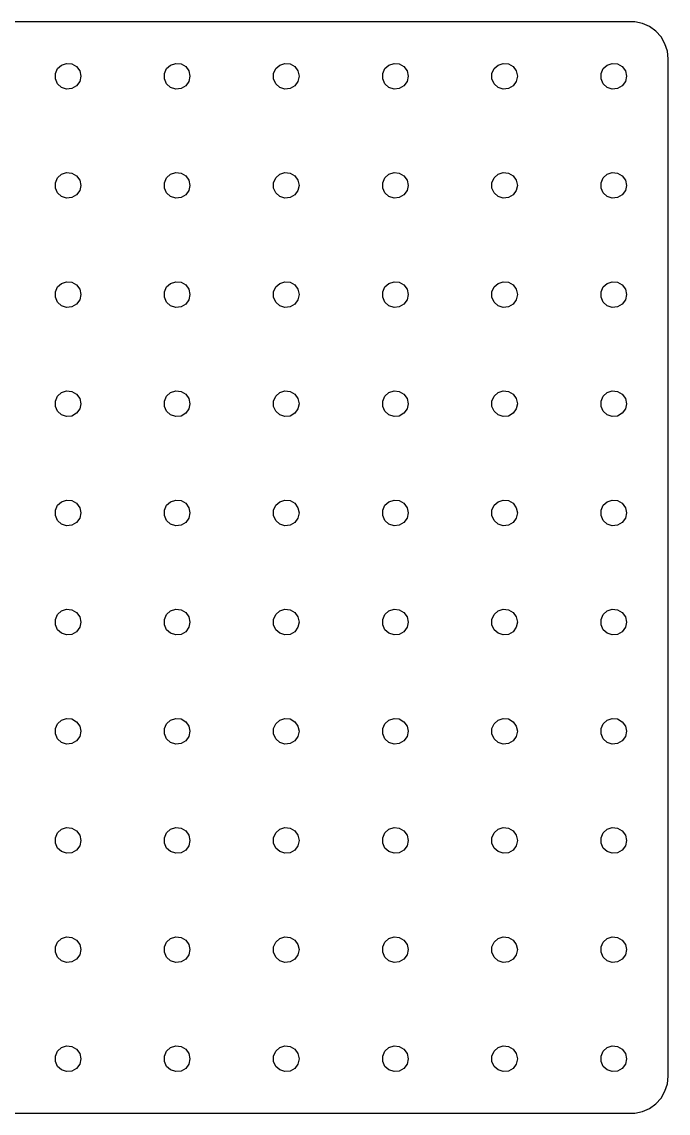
# Model space of a CAD drawing. Header units: metres. Extents: x 0 to 1714, y 0 to 1143.
# Drawn here: x 1488.8 to 1714.5, y 381.1 to 761.9 of the extents above; entities that cross this region are included whole.
import ezdxf

# ---------------------------------------------------------------- set-up
doc = ezdxf.new("R2010")
doc.units = ezdxf.units.M

msp = doc.modelspace()

# ---------------------------------------------------------------- linework, layer by layer
for p, q in [((1702.86, 761.929), (1154.64, 761.929)), ((1705.52, 761.364), (1702.86, 761.929)), ((1708, 760.258), (1705.52, 761.364)), ((1710.2, 758.661), (1708, 760.258)), ((1712.02, 756.641), (1710.2, 758.661)), ((1713.38, 754.288), (1712.02, 756.641)), ((1714.22, 751.703), (1713.38, 754.288)), ((1714.5, 749), (1714.22, 751.703)), ((1501.31, 745.595), (1502.7, 746.847)), ((1502.7, 746.847), (1504.48, 747.425)), ((1504.48, 747.425), (1506.34, 747.23)), ((1506.34, 747.23), (1507.96, 746.294)), ((1539.41, 745.595), (1540.8, 746.847)), ((1540.8, 746.847), (1542.58, 747.425)), ((1542.58, 747.425), (1544.44, 747.23)), ((1544.44, 747.23), (1546.06, 746.294)), ((1577.51, 745.595), (1578.9, 746.847)), ((1578.9, 746.847), (1580.68, 747.425)), ((1580.68, 747.425), (1582.54, 747.23)), ((1582.54, 747.23), (1584.16, 746.294)), ((1615.61, 745.595), (1617, 746.847)), ((1617, 746.847), (1618.78, 747.425)), ((1618.78, 747.425), (1620.64, 747.23)), ((1620.64, 747.23), (1622.26, 746.294)), ((1653.71, 745.595), (1655.1, 746.847)), ((1655.1, 746.847), (1656.88, 747.425)), ((1656.88, 747.425), (1658.74, 747.23)), ((1658.74, 747.23), (1660.36, 746.294)), ((1691.81, 745.595), (1693.2, 746.847)), ((1693.2, 746.847), (1694.98, 747.425)), ((1694.98, 747.425), (1696.84, 747.23)), ((1696.84, 747.23), (1698.46, 746.294)), ((1714.5, 394), (1714.5, 749)), ((1500.55, 743.886), (1501.31, 745.595)), ((1500.55, 742.014), (1500.55, 743.886)), ((1507.96, 746.294), (1509.06, 744.78)), ((1509.06, 744.78), (1509.45, 742.95)), ((1509.45, 742.95), (1509.06, 741.12)), ((1538.65, 743.886), (1539.41, 745.595)), ((1538.65, 742.014), (1538.65, 743.886)), ((1546.06, 746.294), (1547.16, 744.78)), ((1547.16, 744.78), (1547.55, 742.95)), ((1547.55, 742.95), (1547.16, 741.12)), ((1576.75, 743.886), (1577.51, 745.595)), ((1576.75, 742.014), (1576.75, 743.886)), ((1584.16, 746.294), (1585.26, 744.78)), ((1585.26, 744.78), (1585.65, 742.95)), ((1585.65, 742.95), (1585.26, 741.12)), ((1614.85, 743.886), (1615.61, 745.595)), ((1614.85, 742.014), (1614.85, 743.886)), ((1622.26, 746.294), (1623.36, 744.78)), ((1623.36, 744.78), (1623.75, 742.95)), ((1623.75, 742.95), (1623.36, 741.12)), ((1652.95, 743.886), (1653.71, 745.595)), ((1652.95, 742.014), (1652.95, 743.886)), ((1660.36, 746.294), (1661.46, 744.78)), ((1661.46, 744.78), (1661.85, 742.95)), ((1661.85, 742.95), (1661.46, 741.12)), ((1691.05, 743.886), (1691.81, 745.595)), ((1691.05, 742.014), (1691.05, 743.886)), ((1698.46, 746.294), (1699.56, 744.78)), ((1699.56, 744.78), (1699.95, 742.95)), ((1699.95, 742.95), (1699.56, 741.12)), ((1501.31, 740.305), (1500.55, 742.014)), ((1502.7, 739.053), (1501.31, 740.305)), ((1504.48, 738.475), (1502.7, 739.053)), ((1507.96, 739.606), (1506.34, 738.67)), ((1509.06, 741.12), (1507.96, 739.606)), ((1539.41, 740.305), (1538.65, 742.014)), ((1540.8, 739.053), (1539.41, 740.305)), ((1542.58, 738.475), (1540.8, 739.053)), ((1546.06, 739.606), (1544.44, 738.67)), ((1547.16, 741.12), (1546.06, 739.606)), ((1577.51, 740.305), (1576.75, 742.014)), ((1578.9, 739.053), (1577.51, 740.305)), ((1580.68, 738.475), (1578.9, 739.053)), ((1584.16, 739.606), (1582.54, 738.67)), ((1585.26, 741.12), (1584.16, 739.606)), ((1615.61, 740.305), (1614.85, 742.014)), ((1617, 739.053), (1615.61, 740.305)), ((1618.78, 738.475), (1617, 739.053)), ((1622.26, 739.606), (1620.64, 738.67)), ((1623.36, 741.12), (1622.26, 739.606)), ((1653.71, 740.305), (1652.95, 742.014)), ((1655.1, 739.053), (1653.71, 740.305)), ((1656.88, 738.475), (1655.1, 739.053)), ((1660.36, 739.606), (1658.74, 738.67)), ((1661.46, 741.12), (1660.36, 739.606)), ((1691.81, 740.305), (1691.05, 742.014)), ((1693.2, 739.053), (1691.81, 740.305)), ((1694.98, 738.475), (1693.2, 739.053)), ((1698.46, 739.606), (1696.84, 738.67)), ((1699.56, 741.12), (1698.46, 739.606)), ((1506.34, 738.67), (1504.48, 738.475)), ((1544.44, 738.67), (1542.58, 738.475)), ((1582.54, 738.67), (1580.68, 738.475)), ((1620.64, 738.67), (1618.78, 738.475)), ((1658.74, 738.67), (1656.88, 738.475)), ((1696.84, 738.67), (1694.98, 738.475)), ((1501.31, 707.495), (1502.7, 708.747)), ((1502.7, 708.747), (1504.48, 709.325)), ((1504.48, 709.325), (1506.34, 709.13)), ((1506.34, 709.13), (1507.96, 708.194)), ((1539.41, 707.495), (1540.8, 708.747)), ((1540.8, 708.747), (1542.58, 709.325)), ((1542.58, 709.325), (1544.44, 709.13)), ((1544.44, 709.13), (1546.06, 708.194)), ((1577.51, 707.495), (1578.9, 708.747)), ((1578.9, 708.747), (1580.68, 709.325)), ((1580.68, 709.325), (1582.54, 709.13)), ((1582.54, 709.13), (1584.16, 708.194)), ((1615.61, 707.495), (1617, 708.747)), ((1617, 708.747), (1618.78, 709.325)), ((1618.78, 709.325), (1620.64, 709.13)), ((1620.64, 709.13), (1622.26, 708.194)), ((1653.71, 707.495), (1655.1, 708.747)), ((1655.1, 708.747), (1656.88, 709.325)), ((1656.88, 709.325), (1658.74, 709.13)), ((1658.74, 709.13), (1660.36, 708.194)), ((1691.81, 707.495), (1693.2, 708.747)), ((1693.2, 708.747), (1694.98, 709.325)), ((1694.98, 709.325), (1696.84, 709.13)), ((1696.84, 709.13), (1698.46, 708.194)), ((1500.55, 705.786), (1501.31, 707.495)), ((1500.55, 703.914), (1500.55, 705.786)), ((1507.96, 708.194), (1509.06, 706.68)), ((1509.06, 706.68), (1509.45, 704.85)), ((1509.45, 704.85), (1509.06, 703.02)), ((1538.65, 705.786), (1539.41, 707.495)), ((1538.65, 703.914), (1538.65, 705.786)), ((1546.06, 708.194), (1547.16, 706.68)), ((1547.16, 706.68), (1547.55, 704.85)), ((1547.55, 704.85), (1547.16, 703.02)), ((1576.75, 705.786), (1577.51, 707.495)), ((1576.75, 703.914), (1576.75, 705.786)), ((1584.16, 708.194), (1585.26, 706.68)), ((1585.26, 706.68), (1585.65, 704.85)), ((1585.65, 704.85), (1585.26, 703.02)), ((1614.85, 705.786), (1615.61, 707.495)), ((1614.85, 703.914), (1614.85, 705.786)), ((1622.26, 708.194), (1623.36, 706.68)), ((1623.36, 706.68), (1623.75, 704.85)), ((1623.75, 704.85), (1623.36, 703.02)), ((1652.95, 705.786), (1653.71, 707.495)), ((1652.95, 703.914), (1652.95, 705.786)), ((1660.36, 708.194), (1661.46, 706.68)), ((1661.46, 706.68), (1661.85, 704.85)), ((1661.85, 704.85), (1661.46, 703.02)), ((1691.05, 705.786), (1691.81, 707.495)), ((1691.05, 703.914), (1691.05, 705.786)), ((1698.46, 708.194), (1699.56, 706.68)), ((1699.56, 706.68), (1699.95, 704.85)), ((1699.95, 704.85), (1699.56, 703.02)), ((1501.31, 702.205), (1500.55, 703.914)), ((1502.7, 700.953), (1501.31, 702.205)), ((1504.48, 700.375), (1502.7, 700.953)), ((1507.96, 701.506), (1506.34, 700.57)), ((1509.06, 703.02), (1507.96, 701.506)), ((1539.41, 702.205), (1538.65, 703.914)), ((1540.8, 700.953), (1539.41, 702.205)), ((1542.58, 700.375), (1540.8, 700.953)), ((1546.06, 701.506), (1544.44, 700.57)), ((1547.16, 703.02), (1546.06, 701.506)), ((1577.51, 702.205), (1576.75, 703.914)), ((1578.9, 700.953), (1577.51, 702.205)), ((1580.68, 700.375), (1578.9, 700.953)), ((1584.16, 701.506), (1582.54, 700.57)), ((1585.26, 703.02), (1584.16, 701.506)), ((1615.61, 702.205), (1614.85, 703.914)), ((1617, 700.953), (1615.61, 702.205)), ((1618.78, 700.375), (1617, 700.953)), ((1622.26, 701.506), (1620.64, 700.57)), ((1623.36, 703.02), (1622.26, 701.506)), ((1653.71, 702.205), (1652.95, 703.914)), ((1655.1, 700.953), (1653.71, 702.205)), ((1656.88, 700.375), (1655.1, 700.953)), ((1660.36, 701.506), (1658.74, 700.57)), ((1661.46, 703.02), (1660.36, 701.506)), ((1691.81, 702.205), (1691.05, 703.914)), ((1693.2, 700.953), (1691.81, 702.205)), ((1694.98, 700.375), (1693.2, 700.953)), ((1698.46, 701.506), (1696.84, 700.57)), ((1699.56, 703.02), (1698.46, 701.506)), ((1506.34, 700.57), (1504.48, 700.375)), ((1544.44, 700.57), (1542.58, 700.375)), ((1582.54, 700.57), (1580.68, 700.375)), ((1620.64, 700.57), (1618.78, 700.375)), ((1658.74, 700.57), (1656.88, 700.375)), ((1696.84, 700.57), (1694.98, 700.375)), ((1501.31, 669.395), (1502.7, 670.647)), ((1502.7, 670.647), (1504.48, 671.225)), ((1504.48, 671.225), (1506.34, 671.03)), ((1506.34, 671.03), (1507.96, 670.094)), ((1539.41, 669.395), (1540.8, 670.647)), ((1540.8, 670.647), (1542.58, 671.225)), ((1542.58, 671.225), (1544.44, 671.03)), ((1544.44, 671.03), (1546.06, 670.094)), ((1577.51, 669.395), (1578.9, 670.647)), ((1578.9, 670.647), (1580.68, 671.225)), ((1580.68, 671.225), (1582.54, 671.03)), ((1582.54, 671.03), (1584.16, 670.094)), ((1615.61, 669.395), (1617, 670.647)), ((1617, 670.647), (1618.78, 671.225)), ((1618.78, 671.225), (1620.64, 671.03)), ((1620.64, 671.03), (1622.26, 670.094)), ((1653.71, 669.395), (1655.1, 670.647)), ((1655.1, 670.647), (1656.88, 671.225)), ((1656.88, 671.225), (1658.74, 671.03)), ((1658.74, 671.03), (1660.36, 670.094)), ((1691.81, 669.395), (1693.2, 670.647)), ((1693.2, 670.647), (1694.98, 671.225)), ((1694.98, 671.225), (1696.84, 671.03)), ((1696.84, 671.03), (1698.46, 670.094)), ((1500.55, 667.686), (1501.31, 669.395)), ((1500.55, 665.814), (1500.55, 667.686)), ((1507.96, 670.094), (1509.06, 668.58)), ((1509.06, 668.58), (1509.45, 666.75)), ((1509.45, 666.75), (1509.06, 664.92)), ((1538.65, 667.686), (1539.41, 669.395)), ((1538.65, 665.814), (1538.65, 667.686)), ((1546.06, 670.094), (1547.16, 668.58)), ((1547.16, 668.58), (1547.55, 666.75)), ((1547.55, 666.75), (1547.16, 664.92)), ((1576.75, 667.686), (1577.51, 669.395)), ((1576.75, 665.814), (1576.75, 667.686)), ((1584.16, 670.094), (1585.26, 668.58)), ((1585.26, 668.58), (1585.65, 666.75)), ((1585.65, 666.75), (1585.26, 664.92)), ((1614.85, 667.686), (1615.61, 669.395)), ((1614.85, 665.814), (1614.85, 667.686)), ((1622.26, 670.094), (1623.36, 668.58)), ((1623.36, 668.58), (1623.75, 666.75)), ((1623.75, 666.75), (1623.36, 664.92)), ((1652.95, 667.686), (1653.71, 669.395)), ((1652.95, 665.814), (1652.95, 667.686)), ((1660.36, 670.094), (1661.46, 668.58)), ((1661.46, 668.58), (1661.85, 666.75)), ((1661.85, 666.75), (1661.46, 664.92)), ((1691.05, 667.686), (1691.81, 669.395)), ((1691.05, 665.814), (1691.05, 667.686)), ((1698.46, 670.094), (1699.56, 668.58)), ((1699.56, 668.58), (1699.95, 666.75)), ((1699.95, 666.75), (1699.56, 664.92)), ((1501.31, 664.105), (1500.55, 665.814)), ((1502.7, 662.853), (1501.31, 664.105)), ((1504.48, 662.275), (1502.7, 662.853)), ((1507.96, 663.406), (1506.34, 662.47)), ((1509.06, 664.92), (1507.96, 663.406)), ((1539.41, 664.105), (1538.65, 665.814)), ((1540.8, 662.853), (1539.41, 664.105)), ((1542.58, 662.275), (1540.8, 662.853)), ((1546.06, 663.406), (1544.44, 662.47)), ((1547.16, 664.92), (1546.06, 663.406)), ((1577.51, 664.105), (1576.75, 665.814)), ((1578.9, 662.853), (1577.51, 664.105)), ((1580.68, 662.275), (1578.9, 662.853)), ((1584.16, 663.406), (1582.54, 662.47)), ((1585.26, 664.92), (1584.16, 663.406)), ((1615.61, 664.105), (1614.85, 665.814)), ((1617, 662.853), (1615.61, 664.105)), ((1618.78, 662.275), (1617, 662.853)), ((1622.26, 663.406), (1620.64, 662.47)), ((1623.36, 664.92), (1622.26, 663.406)), ((1653.71, 664.105), (1652.95, 665.814)), ((1655.1, 662.853), (1653.71, 664.105)), ((1656.88, 662.275), (1655.1, 662.853)), ((1660.36, 663.406), (1658.74, 662.47)), ((1661.46, 664.92), (1660.36, 663.406)), ((1691.81, 664.105), (1691.05, 665.814)), ((1693.2, 662.853), (1691.81, 664.105)), ((1694.98, 662.275), (1693.2, 662.853)), ((1698.46, 663.406), (1696.84, 662.47)), ((1699.56, 664.92), (1698.46, 663.406)), ((1506.34, 662.47), (1504.48, 662.275)), ((1544.44, 662.47), (1542.58, 662.275)), ((1582.54, 662.47), (1580.68, 662.275)), ((1620.64, 662.47), (1618.78, 662.275)), ((1658.74, 662.47), (1656.88, 662.275)), ((1696.84, 662.47), (1694.98, 662.275)), ((1501.31, 631.295), (1502.7, 632.547)), ((1502.7, 632.547), (1504.48, 633.125)), ((1504.48, 633.125), (1506.34, 632.93)), ((1506.34, 632.93), (1507.96, 631.994)), ((1539.41, 631.295), (1540.8, 632.547)), ((1540.8, 632.547), (1542.58, 633.125)), ((1542.58, 633.125), (1544.44, 632.93)), ((1544.44, 632.93), (1546.06, 631.994)), ((1577.51, 631.295), (1578.9, 632.547)), ((1578.9, 632.547), (1580.68, 633.125)), ((1580.68, 633.125), (1582.54, 632.93)), ((1582.54, 632.93), (1584.16, 631.994)), ((1615.61, 631.295), (1617, 632.547)), ((1617, 632.547), (1618.78, 633.125)), ((1618.78, 633.125), (1620.64, 632.93)), ((1620.64, 632.93), (1622.26, 631.994)), ((1653.71, 631.295), (1655.1, 632.547)), ((1655.1, 632.547), (1656.88, 633.125)), ((1656.88, 633.125), (1658.74, 632.93)), ((1658.74, 632.93), (1660.36, 631.994)), ((1691.81, 631.295), (1693.2, 632.547)), ((1693.2, 632.547), (1694.98, 633.125)), ((1694.98, 633.125), (1696.84, 632.93)), ((1696.84, 632.93), (1698.46, 631.994)), ((1500.55, 629.586), (1501.31, 631.295)), ((1500.55, 627.714), (1500.55, 629.586)), ((1507.96, 631.994), (1509.06, 630.48)), ((1509.06, 630.48), (1509.45, 628.65)), ((1509.45, 628.65), (1509.06, 626.82)), ((1538.65, 629.586), (1539.41, 631.295)), ((1538.65, 627.714), (1538.65, 629.586)), ((1546.06, 631.994), (1547.16, 630.48)), ((1547.16, 630.48), (1547.55, 628.65)), ((1547.55, 628.65), (1547.16, 626.82)), ((1576.75, 629.586), (1577.51, 631.295)), ((1576.75, 627.714), (1576.75, 629.586)), ((1584.16, 631.994), (1585.26, 630.48)), ((1585.26, 630.48), (1585.65, 628.65)), ((1585.65, 628.65), (1585.26, 626.82)), ((1614.85, 629.586), (1615.61, 631.295)), ((1614.85, 627.714), (1614.85, 629.586)), ((1622.26, 631.994), (1623.36, 630.48)), ((1623.36, 630.48), (1623.75, 628.65)), ((1623.75, 628.65), (1623.36, 626.82)), ((1652.95, 629.586), (1653.71, 631.295)), ((1652.95, 627.714), (1652.95, 629.586)), ((1660.36, 631.994), (1661.46, 630.48)), ((1661.46, 630.48), (1661.85, 628.65)), ((1661.85, 628.65), (1661.46, 626.82)), ((1691.05, 629.586), (1691.81, 631.295)), ((1691.05, 627.714), (1691.05, 629.586)), ((1698.46, 631.994), (1699.56, 630.48)), ((1699.56, 630.48), (1699.95, 628.65)), ((1699.95, 628.65), (1699.56, 626.82)), ((1501.31, 626.005), (1500.55, 627.714)), ((1502.7, 624.753), (1501.31, 626.005)), ((1504.48, 624.175), (1502.7, 624.753)), ((1507.96, 625.306), (1506.34, 624.37)), ((1509.06, 626.82), (1507.96, 625.306)), ((1539.41, 626.005), (1538.65, 627.714)), ((1540.8, 624.753), (1539.41, 626.005)), ((1542.58, 624.175), (1540.8, 624.753)), ((1546.06, 625.306), (1544.44, 624.37)), ((1547.16, 626.82), (1546.06, 625.306)), ((1577.51, 626.005), (1576.75, 627.714)), ((1578.9, 624.753), (1577.51, 626.005)), ((1580.68, 624.175), (1578.9, 624.753)), ((1584.16, 625.306), (1582.54, 624.37)), ((1585.26, 626.82), (1584.16, 625.306)), ((1615.61, 626.005), (1614.85, 627.714)), ((1617, 624.753), (1615.61, 626.005)), ((1618.78, 624.175), (1617, 624.753)), ((1622.26, 625.306), (1620.64, 624.37)), ((1623.36, 626.82), (1622.26, 625.306)), ((1653.71, 626.005), (1652.95, 627.714)), ((1655.1, 624.753), (1653.71, 626.005)), ((1656.88, 624.175), (1655.1, 624.753)), ((1660.36, 625.306), (1658.74, 624.37)), ((1661.46, 626.82), (1660.36, 625.306)), ((1691.81, 626.005), (1691.05, 627.714)), ((1693.2, 624.753), (1691.81, 626.005)), ((1694.98, 624.175), (1693.2, 624.753)), ((1698.46, 625.306), (1696.84, 624.37)), ((1699.56, 626.82), (1698.46, 625.306)), ((1506.34, 624.37), (1504.48, 624.175)), ((1544.44, 624.37), (1542.58, 624.175)), ((1582.54, 624.37), (1580.68, 624.175)), ((1620.64, 624.37), (1618.78, 624.175)), ((1658.74, 624.37), (1656.88, 624.175)), ((1696.84, 624.37), (1694.98, 624.175)), ((1501.31, 593.195), (1502.7, 594.447)), ((1502.7, 594.447), (1504.48, 595.025)), ((1504.48, 595.025), (1506.34, 594.83)), ((1506.34, 594.83), (1507.96, 593.894)), ((1539.41, 593.195), (1540.8, 594.447)), ((1540.8, 594.447), (1542.58, 595.025)), ((1542.58, 595.025), (1544.44, 594.83)), ((1544.44, 594.83), (1546.06, 593.894)), ((1577.51, 593.195), (1578.9, 594.447)), ((1578.9, 594.447), (1580.68, 595.025)), ((1580.68, 595.025), (1582.54, 594.83)), ((1582.54, 594.83), (1584.16, 593.894)), ((1615.61, 593.195), (1617, 594.447)), ((1617, 594.447), (1618.78, 595.025)), ((1618.78, 595.025), (1620.64, 594.83)), ((1620.64, 594.83), (1622.26, 593.894)), ((1653.71, 593.195), (1655.1, 594.447)), ((1655.1, 594.447), (1656.88, 595.025)), ((1656.88, 595.025), (1658.74, 594.83)), ((1658.74, 594.83), (1660.36, 593.894)), ((1691.81, 593.195), (1693.2, 594.447)), ((1693.2, 594.447), (1694.98, 595.025)), ((1694.98, 595.025), (1696.84, 594.83)), ((1696.84, 594.83), (1698.46, 593.894)), ((1500.55, 591.486), (1501.31, 593.195)), ((1500.55, 589.614), (1500.55, 591.486)), ((1507.96, 593.894), (1509.06, 592.38)), ((1509.06, 592.38), (1509.45, 590.55)), ((1509.45, 590.55), (1509.06, 588.72)), ((1538.65, 591.486), (1539.41, 593.195)), ((1538.65, 589.614), (1538.65, 591.486)), ((1546.06, 593.894), (1547.16, 592.38)), ((1547.16, 592.38), (1547.55, 590.55)), ((1547.55, 590.55), (1547.16, 588.72)), ((1576.75, 591.486), (1577.51, 593.195)), ((1576.75, 589.614), (1576.75, 591.486)), ((1584.16, 593.894), (1585.26, 592.38)), ((1585.26, 592.38), (1585.65, 590.55)), ((1585.65, 590.55), (1585.26, 588.72)), ((1614.85, 591.486), (1615.61, 593.195)), ((1614.85, 589.614), (1614.85, 591.486)), ((1622.26, 593.894), (1623.36, 592.38)), ((1623.36, 592.38), (1623.75, 590.55)), ((1623.75, 590.55), (1623.36, 588.72)), ((1652.95, 591.486), (1653.71, 593.195)), ((1652.95, 589.614), (1652.95, 591.486)), ((1660.36, 593.894), (1661.46, 592.38)), ((1661.46, 592.38), (1661.85, 590.55)), ((1661.85, 590.55), (1661.46, 588.72)), ((1691.05, 591.486), (1691.81, 593.195)), ((1691.05, 589.614), (1691.05, 591.486)), ((1698.46, 593.894), (1699.56, 592.38)), ((1699.56, 592.38), (1699.95, 590.55)), ((1699.95, 590.55), (1699.56, 588.72)), ((1501.31, 587.905), (1500.55, 589.614)), ((1502.7, 586.653), (1501.31, 587.905)), ((1504.48, 586.075), (1502.7, 586.653)), ((1507.96, 587.206), (1506.34, 586.27)), ((1509.06, 588.72), (1507.96, 587.206)), ((1539.41, 587.905), (1538.65, 589.614)), ((1540.8, 586.653), (1539.41, 587.905)), ((1542.58, 586.075), (1540.8, 586.653)), ((1546.06, 587.206), (1544.44, 586.27)), ((1547.16, 588.72), (1546.06, 587.206)), ((1577.51, 587.905), (1576.75, 589.614)), ((1578.9, 586.653), (1577.51, 587.905)), ((1580.68, 586.075), (1578.9, 586.653)), ((1584.16, 587.206), (1582.54, 586.27)), ((1585.26, 588.72), (1584.16, 587.206)), ((1615.61, 587.905), (1614.85, 589.614)), ((1617, 586.653), (1615.61, 587.905)), ((1618.78, 586.075), (1617, 586.653)), ((1622.26, 587.206), (1620.64, 586.27)), ((1623.36, 588.72), (1622.26, 587.206)), ((1653.71, 587.905), (1652.95, 589.614)), ((1655.1, 586.653), (1653.71, 587.905)), ((1656.88, 586.075), (1655.1, 586.653)), ((1660.36, 587.206), (1658.74, 586.27)), ((1661.46, 588.72), (1660.36, 587.206)), ((1691.81, 587.905), (1691.05, 589.614)), ((1693.2, 586.653), (1691.81, 587.905)), ((1694.98, 586.075), (1693.2, 586.653)), ((1698.46, 587.206), (1696.84, 586.27)), ((1699.56, 588.72), (1698.46, 587.206)), ((1506.34, 586.27), (1504.48, 586.075)), ((1544.44, 586.27), (1542.58, 586.075)), ((1582.54, 586.27), (1580.68, 586.075)), ((1620.64, 586.27), (1618.78, 586.075)), ((1658.74, 586.27), (1656.88, 586.075)), ((1696.84, 586.27), (1694.98, 586.075)), ((1501.31, 555.095), (1502.7, 556.347)), ((1502.7, 556.347), (1504.48, 556.925)), ((1504.48, 556.925), (1506.34, 556.73)), ((1506.34, 556.73), (1507.96, 555.794)), ((1539.41, 555.095), (1540.8, 556.347)), ((1540.8, 556.347), (1542.58, 556.925)), ((1542.58, 556.925), (1544.44, 556.73)), ((1544.44, 556.73), (1546.06, 555.794)), ((1577.51, 555.095), (1578.9, 556.347)), ((1578.9, 556.347), (1580.68, 556.925)), ((1580.68, 556.925), (1582.54, 556.73)), ((1582.54, 556.73), (1584.16, 555.794)), ((1615.61, 555.095), (1617, 556.347)), ((1617, 556.347), (1618.78, 556.925)), ((1618.78, 556.925), (1620.64, 556.73)), ((1620.64, 556.73), (1622.26, 555.794)), ((1653.71, 555.095), (1655.1, 556.347)), ((1655.1, 556.347), (1656.88, 556.925)), ((1656.88, 556.925), (1658.74, 556.73)), ((1658.74, 556.73), (1660.36, 555.794)), ((1691.81, 555.095), (1693.2, 556.347)), ((1693.2, 556.347), (1694.98, 556.925)), ((1694.98, 556.925), (1696.84, 556.73)), ((1696.84, 556.73), (1698.46, 555.794)), ((1500.55, 553.386), (1501.31, 555.095)), ((1500.55, 551.514), (1500.55, 553.386)), ((1507.96, 555.794), (1509.06, 554.28)), ((1509.06, 554.28), (1509.45, 552.45)), ((1509.45, 552.45), (1509.06, 550.62)), ((1538.65, 553.386), (1539.41, 555.095)), ((1538.65, 551.514), (1538.65, 553.386)), ((1546.06, 555.794), (1547.16, 554.28)), ((1547.16, 554.28), (1547.55, 552.45)), ((1547.55, 552.45), (1547.16, 550.62)), ((1576.75, 553.386), (1577.51, 555.095)), ((1576.75, 551.514), (1576.75, 553.386)), ((1584.16, 555.794), (1585.26, 554.28)), ((1585.26, 554.28), (1585.65, 552.45)), ((1585.65, 552.45), (1585.26, 550.62)), ((1614.85, 553.386), (1615.61, 555.095)), ((1614.85, 551.514), (1614.85, 553.386)), ((1622.26, 555.794), (1623.36, 554.28)), ((1623.36, 554.28), (1623.75, 552.45)), ((1623.75, 552.45), (1623.36, 550.62)), ((1652.95, 553.386), (1653.71, 555.095)), ((1652.95, 551.514), (1652.95, 553.386)), ((1660.36, 555.794), (1661.46, 554.28)), ((1661.46, 554.28), (1661.85, 552.45)), ((1661.85, 552.45), (1661.46, 550.62)), ((1691.05, 553.386), (1691.81, 555.095)), ((1691.05, 551.514), (1691.05, 553.386)), ((1698.46, 555.794), (1699.56, 554.28)), ((1699.56, 554.28), (1699.95, 552.45)), ((1699.95, 552.45), (1699.56, 550.62)), ((1501.31, 549.805), (1500.55, 551.514)), ((1502.7, 548.553), (1501.31, 549.805)), ((1504.48, 547.975), (1502.7, 548.553)), ((1507.96, 549.106), (1506.34, 548.17)), ((1509.06, 550.62), (1507.96, 549.106)), ((1539.41, 549.805), (1538.65, 551.514)), ((1540.8, 548.553), (1539.41, 549.805)), ((1542.58, 547.975), (1540.8, 548.553)), ((1546.06, 549.106), (1544.44, 548.17)), ((1547.16, 550.62), (1546.06, 549.106)), ((1577.51, 549.805), (1576.75, 551.514)), ((1578.9, 548.553), (1577.51, 549.805)), ((1580.68, 547.975), (1578.9, 548.553)), ((1584.16, 549.106), (1582.54, 548.17)), ((1585.26, 550.62), (1584.16, 549.106)), ((1615.61, 549.805), (1614.85, 551.514)), ((1617, 548.553), (1615.61, 549.805)), ((1618.78, 547.975), (1617, 548.553)), ((1622.26, 549.106), (1620.64, 548.17)), ((1623.36, 550.62), (1622.26, 549.106)), ((1653.71, 549.805), (1652.95, 551.514)), ((1655.1, 548.553), (1653.71, 549.805)), ((1656.88, 547.975), (1655.1, 548.553)), ((1660.36, 549.106), (1658.74, 548.17)), ((1661.46, 550.62), (1660.36, 549.106)), ((1691.81, 549.805), (1691.05, 551.514)), ((1693.2, 548.553), (1691.81, 549.805)), ((1694.98, 547.975), (1693.2, 548.553)), ((1698.46, 549.106), (1696.84, 548.17)), ((1699.56, 550.62), (1698.46, 549.106)), ((1506.34, 548.17), (1504.48, 547.975)), ((1544.44, 548.17), (1542.58, 547.975)), ((1582.54, 548.17), (1580.68, 547.975)), ((1620.64, 548.17), (1618.78, 547.975)), ((1658.74, 548.17), (1656.88, 547.975)), ((1696.84, 548.17), (1694.98, 547.975)), ((1501.31, 516.995), (1502.7, 518.247)), ((1502.7, 518.247), (1504.48, 518.825)), ((1504.48, 518.825), (1506.34, 518.63)), ((1506.34, 518.63), (1507.96, 517.694)), ((1539.41, 516.995), (1540.8, 518.247)), ((1540.8, 518.247), (1542.58, 518.825)), ((1542.58, 518.825), (1544.44, 518.63)), ((1544.44, 518.63), (1546.06, 517.694)), ((1577.51, 516.995), (1578.9, 518.247)), ((1578.9, 518.247), (1580.68, 518.825)), ((1580.68, 518.825), (1582.54, 518.63)), ((1582.54, 518.63), (1584.16, 517.694)), ((1615.61, 516.995), (1617, 518.247)), ((1617, 518.247), (1618.78, 518.825)), ((1618.78, 518.825), (1620.64, 518.63)), ((1620.64, 518.63), (1622.26, 517.694)), ((1653.71, 516.995), (1655.1, 518.247)), ((1655.1, 518.247), (1656.88, 518.825)), ((1656.88, 518.825), (1658.74, 518.63)), ((1658.74, 518.63), (1660.36, 517.694)), ((1691.81, 516.995), (1693.2, 518.247)), ((1693.2, 518.247), (1694.98, 518.825)), ((1694.98, 518.825), (1696.84, 518.63)), ((1696.84, 518.63), (1698.46, 517.694)), ((1500.55, 515.286), (1501.31, 516.995)), ((1500.55, 513.414), (1500.55, 515.286)), ((1507.96, 517.694), (1509.06, 516.18)), ((1509.06, 516.18), (1509.45, 514.35)), ((1509.45, 514.35), (1509.06, 512.52)), ((1538.65, 515.286), (1539.41, 516.995)), ((1538.65, 513.414), (1538.65, 515.286)), ((1546.06, 517.694), (1547.16, 516.18)), ((1547.16, 516.18), (1547.55, 514.35)), ((1547.55, 514.35), (1547.16, 512.52)), ((1576.75, 515.286), (1577.51, 516.995)), ((1576.75, 513.414), (1576.75, 515.286)), ((1584.16, 517.694), (1585.26, 516.18)), ((1585.26, 516.18), (1585.65, 514.35)), ((1585.65, 514.35), (1585.26, 512.52)), ((1614.85, 515.286), (1615.61, 516.995)), ((1614.85, 513.414), (1614.85, 515.286)), ((1622.26, 517.694), (1623.36, 516.18)), ((1623.36, 516.18), (1623.75, 514.35)), ((1623.75, 514.35), (1623.36, 512.52)), ((1652.95, 515.286), (1653.71, 516.995)), ((1652.95, 513.414), (1652.95, 515.286)), ((1660.36, 517.694), (1661.46, 516.18)), ((1661.46, 516.18), (1661.85, 514.35)), ((1661.85, 514.35), (1661.46, 512.52)), ((1691.05, 515.286), (1691.81, 516.995)), ((1691.05, 513.414), (1691.05, 515.286)), ((1698.46, 517.694), (1699.56, 516.18)), ((1699.56, 516.18), (1699.95, 514.35)), ((1699.95, 514.35), (1699.56, 512.52)), ((1501.31, 511.705), (1500.55, 513.414)), ((1502.7, 510.453), (1501.31, 511.705)), ((1504.48, 509.875), (1502.7, 510.453)), ((1507.96, 511.006), (1506.34, 510.07)), ((1509.06, 512.52), (1507.96, 511.006)), ((1539.41, 511.705), (1538.65, 513.414)), ((1540.8, 510.453), (1539.41, 511.705)), ((1542.58, 509.875), (1540.8, 510.453)), ((1546.06, 511.006), (1544.44, 510.07)), ((1547.16, 512.52), (1546.06, 511.006)), ((1577.51, 511.705), (1576.75, 513.414)), ((1578.9, 510.453), (1577.51, 511.705)), ((1580.68, 509.875), (1578.9, 510.453)), ((1584.16, 511.006), (1582.54, 510.07)), ((1585.26, 512.52), (1584.16, 511.006)), ((1615.61, 511.705), (1614.85, 513.414)), ((1617, 510.453), (1615.61, 511.705)), ((1618.78, 509.875), (1617, 510.453)), ((1622.26, 511.006), (1620.64, 510.07)), ((1623.36, 512.52), (1622.26, 511.006)), ((1653.71, 511.705), (1652.95, 513.414)), ((1655.1, 510.453), (1653.71, 511.705)), ((1656.88, 509.875), (1655.1, 510.453)), ((1660.36, 511.006), (1658.74, 510.07)), ((1661.46, 512.52), (1660.36, 511.006)), ((1691.81, 511.705), (1691.05, 513.414)), ((1693.2, 510.453), (1691.81, 511.705)), ((1694.98, 509.875), (1693.2, 510.453)), ((1698.46, 511.006), (1696.84, 510.07)), ((1699.56, 512.52), (1698.46, 511.006)), ((1506.34, 510.07), (1504.48, 509.875)), ((1544.44, 510.07), (1542.58, 509.875)), ((1582.54, 510.07), (1580.68, 509.875)), ((1620.64, 510.07), (1618.78, 509.875)), ((1658.74, 510.07), (1656.88, 509.875)), ((1696.84, 510.07), (1694.98, 509.875)), ((1501.31, 478.895), (1502.7, 480.147)), ((1502.7, 480.147), (1504.48, 480.725)), ((1504.48, 480.725), (1506.34, 480.53)), ((1506.34, 480.53), (1507.96, 479.594)), ((1539.41, 478.895), (1540.8, 480.147)), ((1540.8, 480.147), (1542.58, 480.725)), ((1542.58, 480.725), (1544.44, 480.53)), ((1544.44, 480.53), (1546.06, 479.594)), ((1577.51, 478.895), (1578.9, 480.147)), ((1578.9, 480.147), (1580.68, 480.725)), ((1580.68, 480.725), (1582.54, 480.53)), ((1582.54, 480.53), (1584.16, 479.594)), ((1615.61, 478.895), (1617, 480.147)), ((1617, 480.147), (1618.78, 480.725)), ((1618.78, 480.725), (1620.64, 480.53)), ((1620.64, 480.53), (1622.26, 479.594)), ((1653.71, 478.895), (1655.1, 480.147)), ((1655.1, 480.147), (1656.88, 480.725)), ((1656.88, 480.725), (1658.74, 480.53)), ((1658.74, 480.53), (1660.36, 479.594)), ((1691.81, 478.895), (1693.2, 480.147)), ((1693.2, 480.147), (1694.98, 480.725)), ((1694.98, 480.725), (1696.84, 480.53)), ((1696.84, 480.53), (1698.46, 479.594)), ((1500.55, 477.186), (1501.31, 478.895)), ((1500.55, 475.314), (1500.55, 477.186)), ((1507.96, 479.594), (1509.06, 478.08)), ((1509.06, 478.08), (1509.45, 476.25)), ((1509.45, 476.25), (1509.06, 474.42)), ((1538.65, 477.186), (1539.41, 478.895)), ((1538.65, 475.314), (1538.65, 477.186)), ((1546.06, 479.594), (1547.16, 478.08)), ((1547.16, 478.08), (1547.55, 476.25)), ((1547.55, 476.25), (1547.16, 474.42)), ((1576.75, 477.186), (1577.51, 478.895)), ((1576.75, 475.314), (1576.75, 477.186)), ((1584.16, 479.594), (1585.26, 478.08)), ((1585.26, 478.08), (1585.65, 476.25)), ((1585.65, 476.25), (1585.26, 474.42)), ((1614.85, 477.186), (1615.61, 478.895)), ((1614.85, 475.314), (1614.85, 477.186)), ((1622.26, 479.594), (1623.36, 478.08)), ((1623.36, 478.08), (1623.75, 476.25)), ((1623.75, 476.25), (1623.36, 474.42)), ((1652.95, 477.186), (1653.71, 478.895)), ((1652.95, 475.314), (1652.95, 477.186)), ((1660.36, 479.594), (1661.46, 478.08)), ((1661.46, 478.08), (1661.85, 476.25)), ((1661.85, 476.25), (1661.46, 474.42)), ((1691.05, 477.186), (1691.81, 478.895)), ((1691.05, 475.314), (1691.05, 477.186)), ((1698.46, 479.594), (1699.56, 478.08)), ((1699.56, 478.08), (1699.95, 476.25)), ((1699.95, 476.25), (1699.56, 474.42)), ((1501.31, 473.605), (1500.55, 475.314)), ((1502.7, 472.353), (1501.31, 473.605)), ((1504.48, 471.775), (1502.7, 472.353)), ((1507.96, 472.906), (1506.34, 471.97)), ((1509.06, 474.42), (1507.96, 472.906)), ((1539.41, 473.605), (1538.65, 475.314)), ((1540.8, 472.353), (1539.41, 473.605)), ((1542.58, 471.775), (1540.8, 472.353)), ((1546.06, 472.906), (1544.44, 471.97)), ((1547.16, 474.42), (1546.06, 472.906)), ((1577.51, 473.605), (1576.75, 475.314)), ((1578.9, 472.353), (1577.51, 473.605)), ((1580.68, 471.775), (1578.9, 472.353)), ((1584.16, 472.906), (1582.54, 471.97)), ((1585.26, 474.42), (1584.16, 472.906)), ((1615.61, 473.605), (1614.85, 475.314)), ((1617, 472.353), (1615.61, 473.605)), ((1618.78, 471.775), (1617, 472.353)), ((1622.26, 472.906), (1620.64, 471.97)), ((1623.36, 474.42), (1622.26, 472.906)), ((1653.71, 473.605), (1652.95, 475.314)), ((1655.1, 472.353), (1653.71, 473.605)), ((1656.88, 471.775), (1655.1, 472.353)), ((1660.36, 472.906), (1658.74, 471.97)), ((1661.46, 474.42), (1660.36, 472.906)), ((1691.81, 473.605), (1691.05, 475.314)), ((1693.2, 472.353), (1691.81, 473.605)), ((1694.98, 471.775), (1693.2, 472.353)), ((1698.46, 472.906), (1696.84, 471.97)), ((1699.56, 474.42), (1698.46, 472.906)), ((1506.34, 471.97), (1504.48, 471.775)), ((1544.44, 471.97), (1542.58, 471.775)), ((1582.54, 471.97), (1580.68, 471.775)), ((1620.64, 471.97), (1618.78, 471.775)), ((1658.74, 471.97), (1656.88, 471.775)), ((1696.84, 471.97), (1694.98, 471.775)), ((1501.31, 440.795), (1502.7, 442.047)), ((1502.7, 442.047), (1504.48, 442.625)), ((1504.48, 442.625), (1506.34, 442.43)), ((1506.34, 442.43), (1507.96, 441.494)), ((1539.41, 440.795), (1540.8, 442.047)), ((1540.8, 442.047), (1542.58, 442.625)), ((1542.58, 442.625), (1544.44, 442.43)), ((1544.44, 442.43), (1546.06, 441.494)), ((1577.51, 440.795), (1578.9, 442.047)), ((1578.9, 442.047), (1580.68, 442.625)), ((1580.68, 442.625), (1582.54, 442.43)), ((1582.54, 442.43), (1584.16, 441.494)), ((1615.61, 440.795), (1617, 442.047)), ((1617, 442.047), (1618.78, 442.625)), ((1618.78, 442.625), (1620.64, 442.43)), ((1620.64, 442.43), (1622.26, 441.494)), ((1653.71, 440.795), (1655.1, 442.047)), ((1655.1, 442.047), (1656.88, 442.625)), ((1656.88, 442.625), (1658.74, 442.43)), ((1658.74, 442.43), (1660.36, 441.494)), ((1691.81, 440.795), (1693.2, 442.047)), ((1693.2, 442.047), (1694.98, 442.625)), ((1694.98, 442.625), (1696.84, 442.43)), ((1696.84, 442.43), (1698.46, 441.494)), ((1500.55, 439.086), (1501.31, 440.795)), ((1500.55, 437.214), (1500.55, 439.086)), ((1507.96, 441.494), (1509.06, 439.98)), ((1509.06, 439.98), (1509.45, 438.15)), ((1509.45, 438.15), (1509.06, 436.32)), ((1538.65, 439.086), (1539.41, 440.795)), ((1538.65, 437.214), (1538.65, 439.086)), ((1546.06, 441.494), (1547.16, 439.98)), ((1547.16, 439.98), (1547.55, 438.15)), ((1547.55, 438.15), (1547.16, 436.32)), ((1576.75, 439.086), (1577.51, 440.795)), ((1576.75, 437.214), (1576.75, 439.086)), ((1584.16, 441.494), (1585.26, 439.98)), ((1585.26, 439.98), (1585.65, 438.15)), ((1585.65, 438.15), (1585.26, 436.32)), ((1614.85, 439.086), (1615.61, 440.795)), ((1614.85, 437.214), (1614.85, 439.086)), ((1622.26, 441.494), (1623.36, 439.98)), ((1623.36, 439.98), (1623.75, 438.15)), ((1623.75, 438.15), (1623.36, 436.32)), ((1652.95, 439.086), (1653.71, 440.795)), ((1652.95, 437.214), (1652.95, 439.086)), ((1660.36, 441.494), (1661.46, 439.98)), ((1661.46, 439.98), (1661.85, 438.15)), ((1661.85, 438.15), (1661.46, 436.32)), ((1691.05, 439.086), (1691.81, 440.795)), ((1691.05, 437.214), (1691.05, 439.086)), ((1698.46, 441.494), (1699.56, 439.98)), ((1699.56, 439.98), (1699.95, 438.15)), ((1699.95, 438.15), (1699.56, 436.32)), ((1501.31, 435.505), (1500.55, 437.214)), ((1502.7, 434.253), (1501.31, 435.505)), ((1504.48, 433.675), (1502.7, 434.253)), ((1507.96, 434.806), (1506.34, 433.87)), ((1509.06, 436.32), (1507.96, 434.806)), ((1539.41, 435.505), (1538.65, 437.214)), ((1540.8, 434.253), (1539.41, 435.505)), ((1542.58, 433.675), (1540.8, 434.253)), ((1546.06, 434.806), (1544.44, 433.87)), ((1547.16, 436.32), (1546.06, 434.806)), ((1577.51, 435.505), (1576.75, 437.214)), ((1578.9, 434.253), (1577.51, 435.505)), ((1580.68, 433.675), (1578.9, 434.253)), ((1584.16, 434.806), (1582.54, 433.87)), ((1585.26, 436.32), (1584.16, 434.806)), ((1615.61, 435.505), (1614.85, 437.214)), ((1617, 434.253), (1615.61, 435.505)), ((1618.78, 433.675), (1617, 434.253)), ((1622.26, 434.806), (1620.64, 433.87)), ((1623.36, 436.32), (1622.26, 434.806)), ((1653.71, 435.505), (1652.95, 437.214)), ((1655.1, 434.253), (1653.71, 435.505)), ((1656.88, 433.675), (1655.1, 434.253)), ((1660.36, 434.806), (1658.74, 433.87)), ((1661.46, 436.32), (1660.36, 434.806)), ((1691.81, 435.505), (1691.05, 437.214)), ((1693.2, 434.253), (1691.81, 435.505)), ((1694.98, 433.675), (1693.2, 434.253)), ((1698.46, 434.806), (1696.84, 433.87)), ((1699.56, 436.32), (1698.46, 434.806)), ((1506.34, 433.87), (1504.48, 433.675)), ((1544.44, 433.87), (1542.58, 433.675)), ((1582.54, 433.87), (1580.68, 433.675)), ((1620.64, 433.87), (1618.78, 433.675)), ((1658.74, 433.87), (1656.88, 433.675)), ((1696.84, 433.87), (1694.98, 433.675)), ((1501.31, 402.695), (1502.7, 403.947)), ((1502.7, 403.947), (1504.48, 404.525)), ((1504.48, 404.525), (1506.34, 404.33)), ((1506.34, 404.33), (1507.96, 403.394)), ((1539.41, 402.695), (1540.8, 403.947)), ((1540.8, 403.947), (1542.58, 404.525)), ((1542.58, 404.525), (1544.44, 404.33)), ((1544.44, 404.33), (1546.06, 403.394)), ((1577.51, 402.695), (1578.9, 403.947)), ((1578.9, 403.947), (1580.68, 404.525)), ((1580.68, 404.525), (1582.54, 404.33)), ((1582.54, 404.33), (1584.16, 403.394)), ((1615.61, 402.695), (1617, 403.947)), ((1617, 403.947), (1618.78, 404.525)), ((1618.78, 404.525), (1620.64, 404.33)), ((1620.64, 404.33), (1622.26, 403.394)), ((1653.71, 402.695), (1655.1, 403.947)), ((1655.1, 403.947), (1656.88, 404.525)), ((1656.88, 404.525), (1658.74, 404.33)), ((1658.74, 404.33), (1660.36, 403.394)), ((1691.81, 402.695), (1693.2, 403.947)), ((1693.2, 403.947), (1694.98, 404.525)), ((1694.98, 404.525), (1696.84, 404.33)), ((1696.84, 404.33), (1698.46, 403.394)), ((1500.55, 400.986), (1501.31, 402.695)), ((1500.55, 399.114), (1500.55, 400.986)), ((1507.96, 403.394), (1509.06, 401.88)), ((1509.06, 401.88), (1509.45, 400.05)), ((1509.45, 400.05), (1509.06, 398.22)), ((1538.65, 400.986), (1539.41, 402.695)), ((1538.65, 399.114), (1538.65, 400.986)), ((1546.06, 403.394), (1547.16, 401.88)), ((1547.16, 401.88), (1547.55, 400.05)), ((1547.55, 400.05), (1547.16, 398.22)), ((1576.75, 400.986), (1577.51, 402.695)), ((1576.75, 399.114), (1576.75, 400.986)), ((1584.16, 403.394), (1585.26, 401.88)), ((1585.26, 401.88), (1585.65, 400.05)), ((1585.65, 400.05), (1585.26, 398.22)), ((1614.85, 400.986), (1615.61, 402.695)), ((1614.85, 399.114), (1614.85, 400.986)), ((1622.26, 403.394), (1623.36, 401.88)), ((1623.36, 401.88), (1623.75, 400.05)), ((1623.75, 400.05), (1623.36, 398.22)), ((1652.95, 400.986), (1653.71, 402.695)), ((1652.95, 399.114), (1652.95, 400.986)), ((1660.36, 403.394), (1661.46, 401.88)), ((1661.46, 401.88), (1661.85, 400.05)), ((1661.85, 400.05), (1661.46, 398.22)), ((1691.05, 400.986), (1691.81, 402.695)), ((1691.05, 399.114), (1691.05, 400.986)), ((1698.46, 403.394), (1699.56, 401.88)), ((1699.56, 401.88), (1699.95, 400.05)), ((1699.95, 400.05), (1699.56, 398.22)), ((1501.31, 397.405), (1500.55, 399.114)), ((1502.7, 396.153), (1501.31, 397.405)), ((1504.48, 395.575), (1502.7, 396.153)), ((1507.96, 396.706), (1506.34, 395.77)), ((1509.06, 398.22), (1507.96, 396.706)), ((1539.41, 397.405), (1538.65, 399.114)), ((1540.8, 396.153), (1539.41, 397.405)), ((1542.58, 395.575), (1540.8, 396.153)), ((1546.06, 396.706), (1544.44, 395.77)), ((1547.16, 398.22), (1546.06, 396.706)), ((1577.51, 397.405), (1576.75, 399.114)), ((1578.9, 396.153), (1577.51, 397.405)), ((1580.68, 395.575), (1578.9, 396.153)), ((1584.16, 396.706), (1582.54, 395.77)), ((1585.26, 398.22), (1584.16, 396.706)), ((1615.61, 397.405), (1614.85, 399.114)), ((1617, 396.153), (1615.61, 397.405)), ((1618.78, 395.575), (1617, 396.153)), ((1622.26, 396.706), (1620.64, 395.77)), ((1623.36, 398.22), (1622.26, 396.706)), ((1653.71, 397.405), (1652.95, 399.114)), ((1655.1, 396.153), (1653.71, 397.405)), ((1656.88, 395.575), (1655.1, 396.153)), ((1660.36, 396.706), (1658.74, 395.77)), ((1661.46, 398.22), (1660.36, 396.706)), ((1691.81, 397.405), (1691.05, 399.114)), ((1693.2, 396.153), (1691.81, 397.405)), ((1694.98, 395.575), (1693.2, 396.153)), ((1698.46, 396.706), (1696.84, 395.77)), ((1699.56, 398.22), (1698.46, 396.706)), ((1506.34, 395.77), (1504.48, 395.575)), ((1544.44, 395.77), (1542.58, 395.575)), ((1582.54, 395.77), (1580.68, 395.575)), ((1620.64, 395.77), (1618.78, 395.575)), ((1658.74, 395.77), (1656.88, 395.575)), ((1696.84, 395.77), (1694.98, 395.575)), ((1714.22, 391.297), (1714.5, 394)), ((1712.02, 386.359), (1713.38, 388.712)), ((1713.38, 388.712), (1714.22, 391.297)), ((1710.2, 384.339), (1712.02, 386.359)), ((1154.64, 381.071), (1702.86, 381.071)), ((1702.86, 381.071), (1705.52, 381.636)), ((1705.52, 381.636), (1708, 382.742)), ((1708, 382.742), (1710.2, 384.339))]:
    msp.add_line(p, q)

doc.saveas('drawing.dxf')
